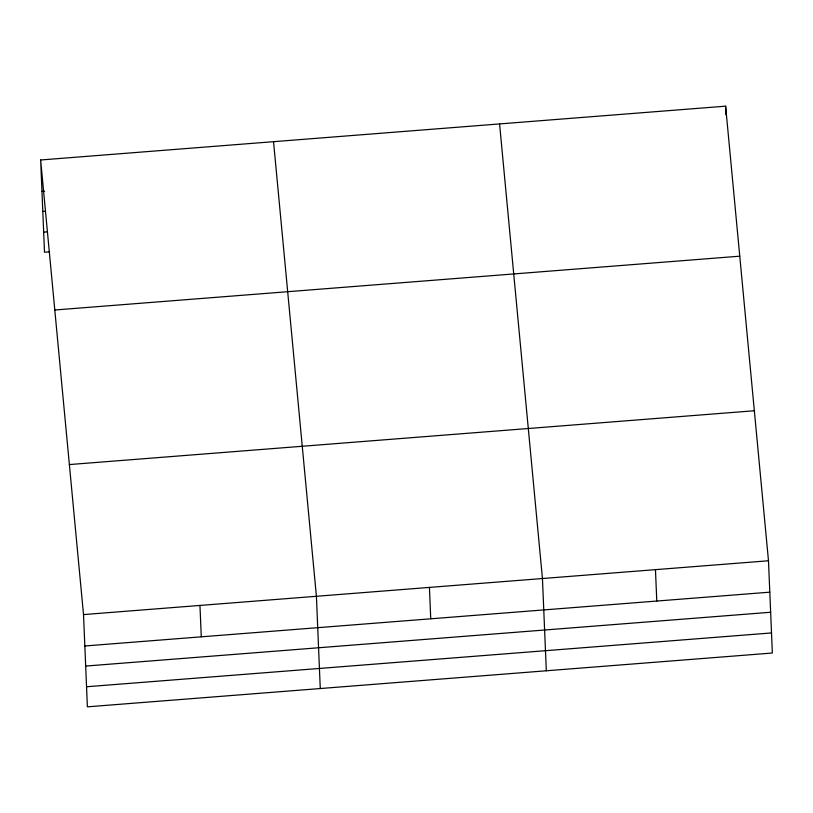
<?xml version="1.0" encoding="UTF-8"?>
<svg xmlns="http://www.w3.org/2000/svg" width="813" height="813" viewBox="0 0 813 813"><rect width="100%" height="100%" fill="white"/><g stroke="black" fill="none" stroke-linecap="round" stroke-linejoin="round"><path stroke-width="1.22" d="M40.65 159.978L725.613 106.168L768.488 560.767L772.35 653.022L87.387 706.832L83.515 614.587L40.65 159.978L44.512 252.233L49.583 251.837M41.961 191.38L44.502 191.177M42.804 211.461L45.335 211.258M43.678 232.152L47.469 231.847M54.796 309.997L739.759 256.186M69.369 464.569L754.342 410.748M83.515 614.587L768.488 560.767M84.837 645.979L769.799 592.169M85.68 666.06L770.643 612.25M86.544 686.751L771.507 632.941M499.578 123.922L542.444 578.531L546.316 670.776M273.534 141.686L316.409 596.285L320.271 688.54M725.613 106.168L725.989 114.958M655.461 569.649L656.782 601.051M429.427 587.403L430.738 618.805M199.957 605.431L201.278 636.833"/></g></svg>
